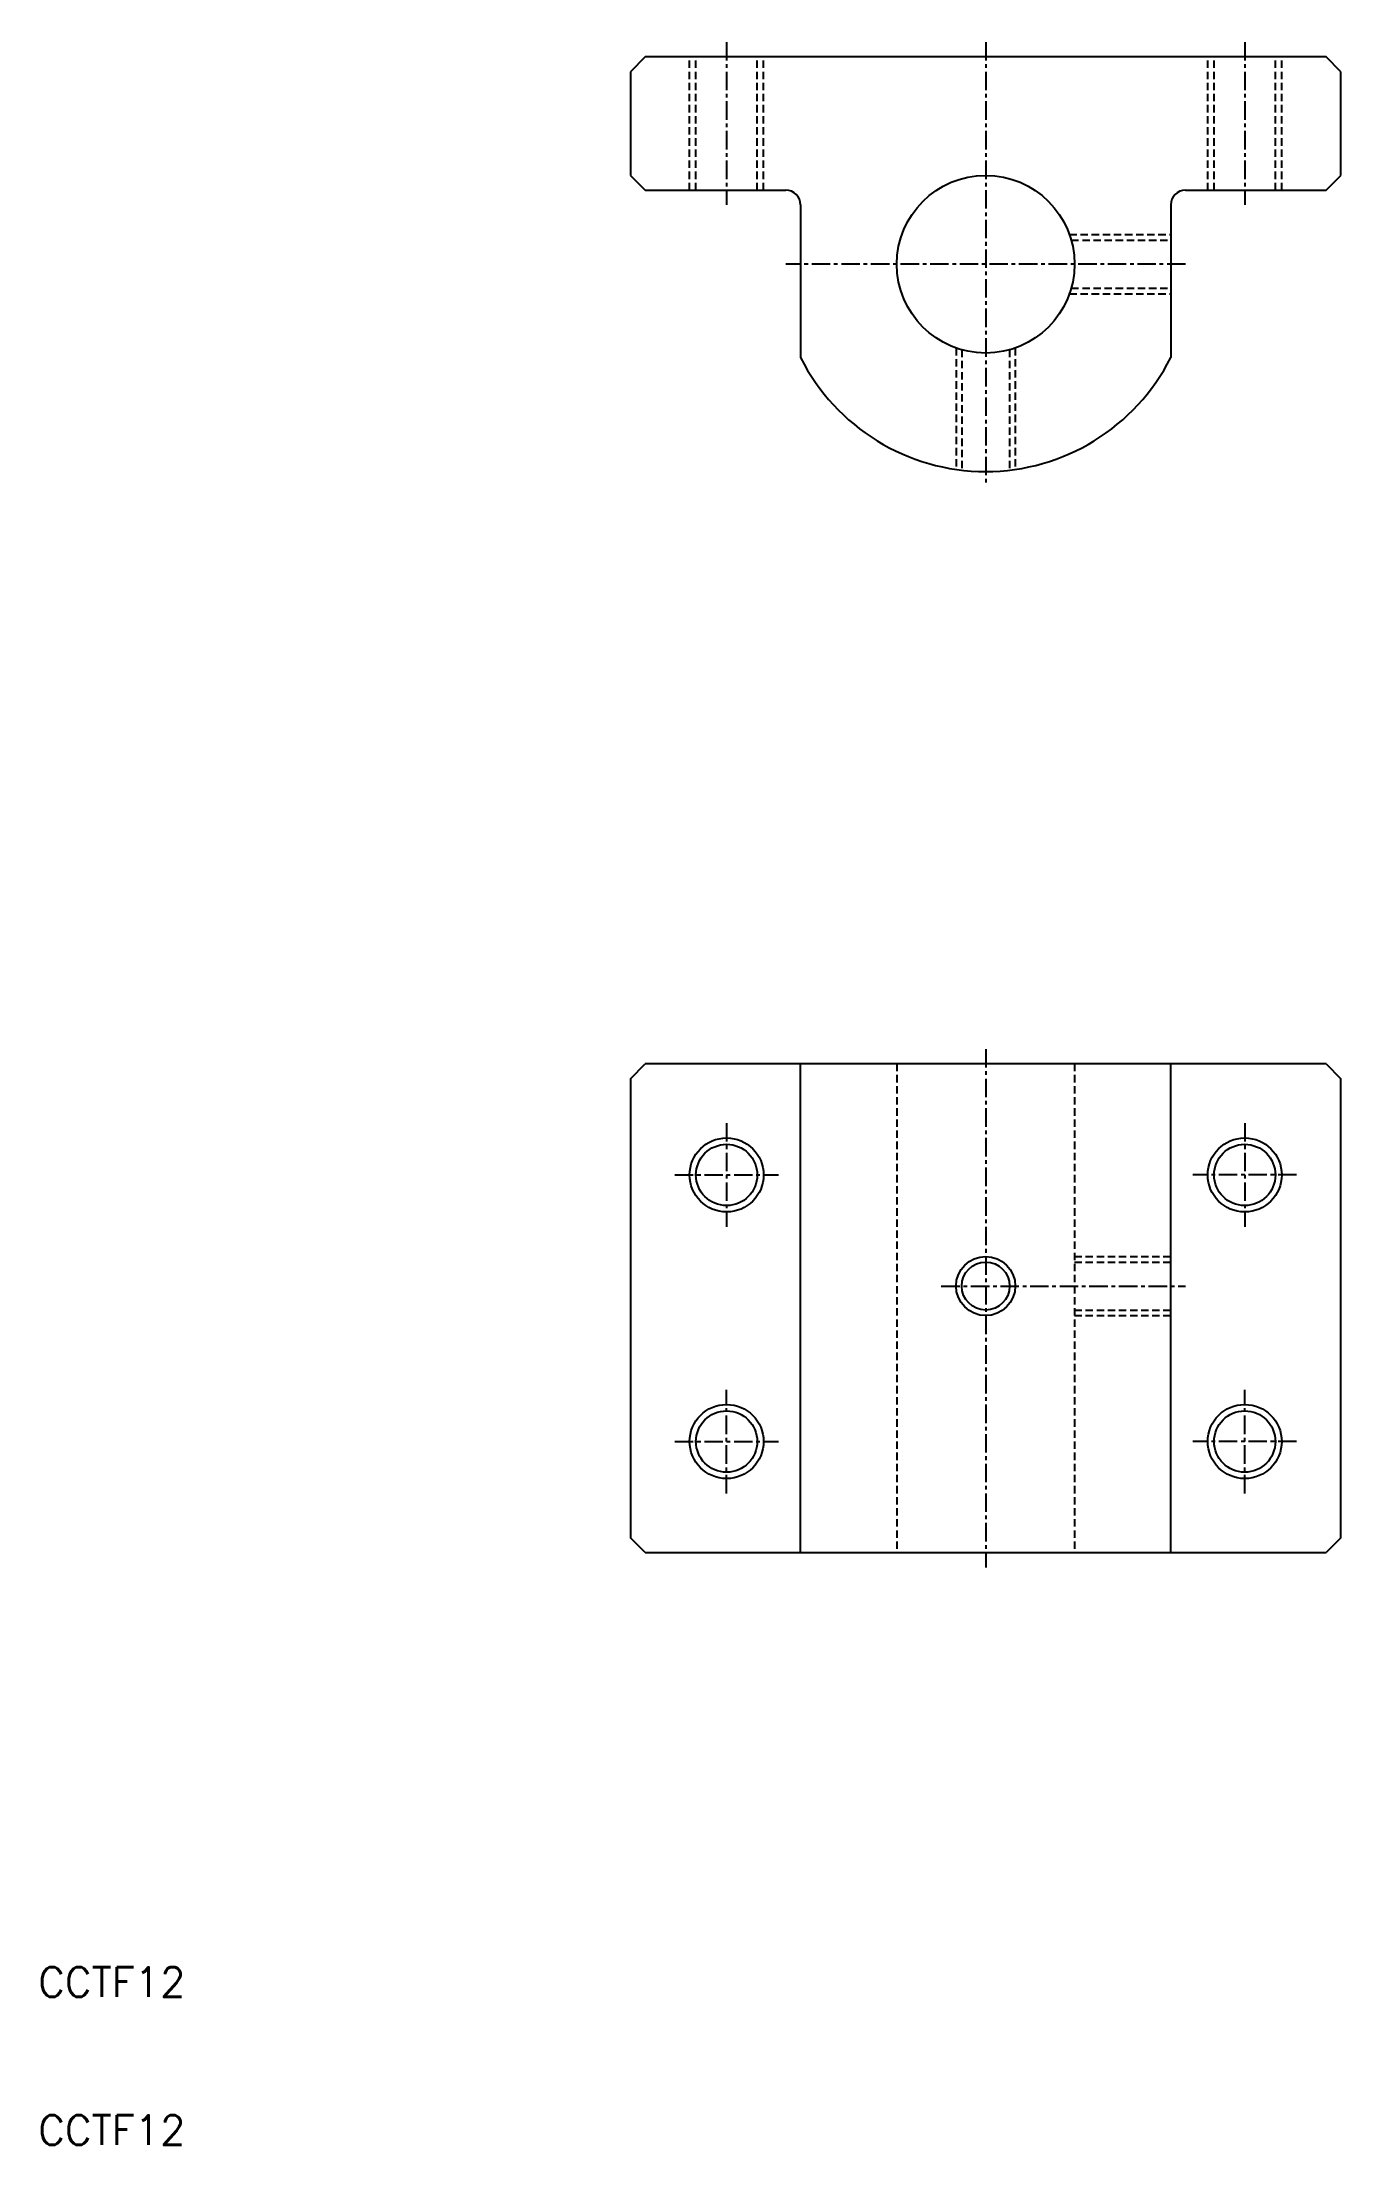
# Model space of a CAD drawing. Extents: x 10 to 98, y 10 to 152.
import ezdxf

# ---------------------------------------------------------------- set-up
doc = ezdxf.new("R2010")
doc.units = 0
doc.linetypes.add('CENTER', pattern=[2, 1.25, -0.25, 0.25, -0.25])
doc.linetypes.add('DASHED', pattern=[0.75, 0.5, -0.25])
doc.layers.get('0').update_dxf_attribs({"linetype": 'CONTINUOUS'})
doc.layers.add('CENTER', color=1, linetype='CENTER')
doc.styles.get("Standard").update_dxf_attribs({"font": 'txt.shx'})

msp = doc.modelspace()

# ---------------------------------------------------------------- linework, layer by layer
at = {"color": 7, "linetype": 'CONTINUOUS'}
for p, q in [((51, 151), (50, 150)), ((97, 151), (51, 151)), ((98, 150), (97, 151)), ((50, 150), (50, 143)), ((98, 143), (98, 150)), ((50, 143), (51, 142)), ((97, 142), (98, 143)), ((51, 142), (60.5, 142)), ((61.5, 141), (61.5, 130.7)), ((86.5, 141), (86.5, 130.7)), ((87.5, 142), (97, 142)), ((50, 82), (51, 83)), ((97, 83), (51, 83)), ((61.5, 50), (61.5, 83)), ((86.5, 50), (86.5, 83)), ((97, 83), (98, 82)), ((50, 82), (50, 51)), ((98, 51), (98, 82)), ((51, 50), (50, 51)), ((51, 50), (97, 50)), ((98, 51), (97, 50))]:
    msp.add_line(p, q, dxfattribs=at)
at = {"color": 3, "linetype": 'DASHED'}
for p, q in [((54, 142), (54, 151)), ((54.43, 142), (54.43, 151)), ((58.57, 142), (58.57, 151)), ((59, 142), (59, 151)), ((89, 142), (89, 151)), ((89.43, 142), (89.43, 151)), ((93.57, 142), (93.57, 151)), ((94, 142), (94, 151)), ((79.66, 139), (86.5, 139)), ((79.78, 138.62), (86.5, 138.62)), ((79.66, 135), (86.5, 135)), ((79.78, 135.38), (86.5, 135.38)), ((72, 131.34), (72, 123.14)), ((72.38, 131.22), (72.38, 123.09)), ((75.62, 131.22), (75.62, 123.09)), ((76, 131.34), (76, 123.14)), ((68, 83), (68, 50)), ((80, 83), (80, 50)), ((80, 70), (86.5, 70)), ((80, 69.62), (86.5, 69.62)), ((80, 66.38), (86.5, 66.38)), ((80, 66), (86.5, 66))]:
    msp.add_line(p, q, dxfattribs=at)
at = {"color": 7, "linetype": 'CONTINUOUS'}
for centre, radius in [((74, 137), 6), ((56.5, 75.5), 2.07), ((91.5, 75.5), 2.07), ((74, 68), 1.62), ((56.5, 57.5), 2.07), ((91.5, 57.5), 2.07)]:
    msp.add_circle(centre, radius, dxfattribs=at)
at = {"color": 3, "linetype": 'CONTINUOUS'}
for centre, radius in [((56.5, 75.5), 2.5), ((91.5, 75.5), 2.5), ((74, 68), 2), ((56.5, 57.5), 2.5), ((91.5, 57.5), 2.5)]:
    msp.add_circle(centre, radius, dxfattribs=at)
at = {"color": 7, "linetype": 'CONTINUOUS'}
for centre, radius, start, end in [((60.5, 141), 1, 0, 90), ((87.5, 141), 1, 90, 180), ((74, 137), 14, 206.7655, 333.2345)]:
    msp.add_arc(centre, radius, start, end, dxfattribs=at)
at = {"layer": 'CENTER', "color": 1, "linetype": 'CENTER'}
for p, q in [((56.5, 152), (56.5, 141)), ((74, 152), (74, 122)), ((91.5, 152), (91.5, 141)), ((87.5, 137), (60.5, 137)), ((74, 84), (74, 49)), ((56.5, 79), (56.5, 72)), ((91.5, 79), (91.5, 72)), ((53, 75.5), (60, 75.5)), ((95, 75.5), (88, 75.5)), ((71, 68), (87.5, 68)), ((56.5, 54), (56.5, 61)), ((91.5, 54), (91.5, 61)), ((53, 57.5), (60, 57.5)), ((95, 57.5), (88, 57.5))]:
    msp.add_line(p, q, dxfattribs=at)

# ---------------------------------------------------------------- texts
at = {"color": 7, "linetype": 'CONTINUOUS'}
for p in [(10, 20), (10, 10)]:
    msp.add_text('CCTF12', height=2, dxfattribs=at).set_placement(p)

doc.saveas('drawing.dxf')
